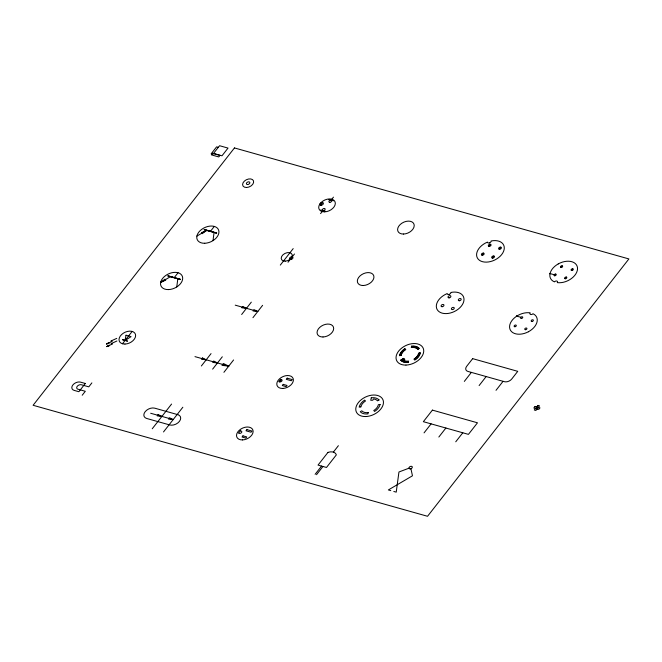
<?xml version="1.0" encoding="UTF-8"?>
<svg xmlns="http://www.w3.org/2000/svg" width="662" height="662" viewBox="0 0 662 662"><rect width="100%" height="100%" fill="white"/><g stroke="black" fill="none" stroke-linecap="round" stroke-linejoin="round"><path stroke-width="0.99" d="M176.754 286.952L177.813 278.826M212.998 240.629L214.058 232.503M408.322 362.42L408.586 361.104A9.384 6.19 -25.6 0 1 403.621 360.484L404.813 359.309L403.547 358.349L400.551 360.269M371.291 397.663L370.737 400.27L372.789 400.245L373.534 398.946A9.384 6.19 -25.6 0 1 377.497 400.833L379.02 399.873M82.212 395.239L85.307 391.283L77.835 389.182A3.169 2.094 -25.6 0 1 77.206 386.368A3.169 2.094 -25.6 0 1 81.169 384.705L88.782 386.848L91.877 382.893M122.487 343.768L132.152 331.422M174.205 277.668L178.053 272.744M210.45 231.344L214.298 226.421M320.656 205.162L322.675 202.589M152.243 428.769L171.574 404.06M201.372 365.97L211.037 353.616M241.647 314.5L251.312 302.145M280.307 265.09L293.192 248.614M320.573 213.619L322.99 210.533M331.041 200.238L333.458 197.144M288.036 262.235L294.474 254.001M163.514 431.938L182.844 407.229M212.643 369.139L222.308 356.793M252.942 317.677L262.607 305.323M223.913 372.317L233.578 359.963M279.612 381.875L281.424 379.574L280.58 379.334L278.776 381.635L279.612 381.875A1.638 1.084 -25.6 0 0 281.789 381.08A1.638 1.084 -25.6 0 0 281.416 379.566M481.969 255.16L483.566 253.116M488.895 246.314L490.492 244.27M315.112 474.315L321.558 466.081M333.367 452.105L338.381 445.692M316.519 474.712L322.965 466.478M492.263 258.056L493.869 256.012M499.189 249.21L500.786 247.166M424.052 432.874L431.103 423.862M464.327 381.403L471.369 372.392M554.458 275.715L555.741 274.076M560.913 267.473L562.187 265.834M438.84 437.036L445.89 428.024M479.114 385.565L486.165 376.554M565.075 278.702L566.358 277.064M571.521 270.46L572.804 268.822M455.746 441.794L462.796 432.783M496.02 390.323L503.07 381.312M537.221 408.942L538.405 407.428M206.594 230.409L202.241 233.661L201.521 232.676L206.594 230.409L196.912 236.086M160.667 282.409L165.02 279.157L165.74 280.134L160.667 282.409L170.349 276.733M401.693 360.401L403.547 359.209M401.892 360.567L403.754 359.367M402.107 360.724L403.663 359.714M106.541 343.983L108.924 342.568L109.164 343.123L106.541 343.983L112.192 341.402L110.902 341.038L116.769 338.373M106.706 346.615L109.081 345.192L109.321 345.754L106.706 346.615L112.358 344.033L111.067 343.669L116.934 341.004M409.017 468.175L398.946 471.998L396.224 492.147L393.816 491.469M399.831 355.362L400.849 355.196A9.748 6.43 -25.6 0 1 405.285 349.544L404.78 349.015M257.775 311.504L253.05 310.958L254.051 309.667L257.775 311.504L235.233 305.157M228.771 366.144L221.977 365.358L223.425 363.512L228.771 366.144L194.967 356.628M173.204 419.592L168.479 419.046L169.48 417.763L173.204 419.592L150.663 413.253M218.294 147.328L216.606 146.848L211.128 153.849L212.816 154.32L219.577 145.714L228.026 148.089L221.985 155.81L213.536 153.435M328.84 199.618L333.276 200.859M550.039 273.572L554.144 274.73M320.789 209.912L325.224 211.153M516.732 316.138L520.837 317.297M204.351 229.482L216.747 232.966M204.252 229.598L216.656 233.09M204.161 229.722L216.557 233.206M168.107 275.806L180.503 279.29M168.016 275.922L180.412 279.414M167.916 276.046L180.321 279.53M390.762 490.608L388.362 489.938L412.467 475.796L410.928 468.713M371.332 397.779A11.064 7.307 -25.6 0 1 379.012 399.972M411.425 346.962A10.112 6.678 -25.6 0 1 418.334 348.915M411.541 346.433A10.849 7.158 -25.6 0 1 418.947 348.526M411.483 346.714A10.46 6.901 -25.6 0 1 418.624 348.733M411.367 347.227A9.748 6.43 -25.6 0 1 418.028 349.114M419.989 353.012A10.518 6.943 -25.6 0 1 414.677 359.797M419.642 353.053A10.153 6.703 -25.6 0 1 414.52 359.607M419.303 353.103A9.789 6.463 -25.6 0 1 414.362 359.416M418.963 353.152A9.417 6.215 -25.6 0 1 414.205 359.234M408.454 362.354A11.064 7.307 -25.6 0 1 400.725 360.211M399.865 355.403A10.766 7.108 -25.6 0 1 404.788 349.097M516.443 316.262L517.27 316.022L516.443 316.262M549.75 273.696L550.577 273.472L549.758 273.646M126.02 335.22L125.01 340.541L131.059 336.635L126.02 335.22M407.8 361.709L407.742 361.965A10.402 6.86 -25.6 0 1 401.511 360.236L403.34 359.052L403.903 359.483L402.662 360.707A10.112 6.678 -25.6 0 0 407.8 361.709M408.189 361.411L408.032 362.197A10.766 7.108 -25.6 0 1 401.023 360.252L403.439 358.696L404.358 359.392L403.141 360.6A9.748 6.43 -25.6 0 0 408.189 361.411M411.574 346.185L411.317 347.5A9.384 6.19 -25.6 0 1 417.722 349.304L419.228 348.353A11.196 7.39 -25.6 0 0 411.574 346.185M368.204 412.592L367.94 413.891A11.196 7.39 -25.6 0 1 360.277 411.747L361.791 410.788A9.384 6.19 -25.6 0 0 368.204 412.592M212.576 153.311L211.368 154.858L218.766 156.935L219.974 155.396L212.576 153.311M234.456 147.932L33.1 405.285L427.544 516.286L628.9 258.933L234.456 147.932M85.315 383.48L78.877 391.714L74.136 390.381A5.859 3.864 -25.6 0 1 72.845 384.994A5.859 3.864 -25.6 0 1 80.574 382.148L85.315 383.48M122.52 339.697L127.435 341.079L122.52 339.697M158.185 414.577L157.175 415.868L161.909 416.415L158.185 414.577M202.481 357.96L201.471 359.251L206.205 359.797L202.481 357.96M242.755 306.489L241.746 307.78L246.479 308.327L242.755 306.489M213.785 361.138L212.775 362.428L217.508 362.975L213.785 361.138M240.306 430.805L238.502 433.105L239.338 433.345A1.638 1.084 -25.6 0 0 241.514 432.551A1.638 1.084 -25.6 0 0 241.142 431.036L240.306 430.805M246.909 429.63L245.999 430.797L251.072 432.228L251.982 431.061L246.909 429.63M287.176 378.159L286.265 379.326L291.346 380.758L292.256 379.591L287.176 378.159M242.954 435.853L242.044 437.019L245.842 438.095L246.752 436.928L242.954 435.853M283.22 384.382L282.31 385.549L286.108 386.625L287.027 385.458L283.22 384.382M327.963 452.394L318.033 465.088L326.482 467.471L336.346 454.868A8.002 5.279 -25.6 0 0 327.963 452.394M432.402 410.117L423.349 421.686L468.431 434.371L477.476 422.803L432.402 410.117M472.668 358.647L466.685 366.301A5.569 3.674 -25.6 0 0 467.91 371.423L504.411 381.693A5.569 3.674 -25.6 0 0 511.767 378.987L517.75 371.332L472.668 358.647M535.02 406.476L533.837 407.991L538.802 409.389L539.993 407.875L535.02 406.476M537.925 405.409L534.317 410.01L535.906 410.457L539.513 405.856L537.925 405.409M400.576 354.981L400.245 355.039A10.46 6.901 -25.6 0 1 404.656 349.404L404.813 349.569A10.112 6.678 -25.6 0 0 400.576 354.981M401.131 355.411L399.426 355.684A11.196 7.39 -25.6 0 1 404.912 348.642L405.765 349.528A9.384 6.19 -25.6 0 0 401.131 355.411M360.856 406.882L359.16 407.155A11.196 7.39 -25.6 0 1 364.638 400.113L365.49 400.998A9.384 6.19 -25.6 0 0 360.856 406.882M420.329 352.978L418.616 353.202A9.053 5.975 -25.6 0 1 414.048 359.044L414.867 359.979A11.064 7.307 -25.6 0 0 420.329 352.978M380.062 404.449L378.35 404.672A9.053 5.975 -25.6 0 1 373.773 410.514L374.601 411.45A11.064 7.307 -25.6 0 0 380.062 404.449M177.813 414.66L154.784 408.181A7.323 4.833 -25.6 0 0 145.127 411.739A7.323 4.833 -25.6 0 0 146.732 418.475L169.753 424.954A7.323 4.833 -25.6 0 0 179.419 421.388A7.323 4.833 -25.6 0 0 177.813 414.66M521.358 318.48A1.167 0.77 -25.6 0 0 522.74 317.172A1.167 0.77 -25.6 0 0 520.911 317.222A1.167 0.77 -25.6 0 0 521.358 318.48M531.967 321.467A1.167 0.77 -25.6 0 0 533.349 320.16A1.167 0.77 -25.6 0 0 531.52 320.209A1.167 0.77 -25.6 0 0 531.967 321.467M525.52 329.709A1.167 0.77 -25.6 0 0 526.902 328.402A1.167 0.77 -25.6 0 0 525.074 328.46A1.167 0.77 -25.6 0 0 525.52 329.709M514.904 326.73A1.167 0.77 -25.6 0 0 516.286 325.423A1.167 0.77 -25.6 0 0 514.457 325.472A1.167 0.77 -25.6 0 0 514.904 326.73M528.4 331.761A14.647 9.665 -25.6 0 0 532.968 313.705A1.796 1.183 -25.6 0 1 530.643 314.491A1.796 1.183 -25.6 0 1 530.245 312.886A14.647 9.665 -25.6 0 0 509.599 326.093A14.647 9.665 -25.6 0 0 528.4 331.761M554.847 275.748A1.167 0.77 -25.6 0 0 556.154 274.407A1.167 0.77 -25.6 0 0 554.301 274.54A1.167 0.77 -25.6 0 0 554.847 275.748M565.464 278.735A1.167 0.77 -25.6 0 0 566.771 277.386A1.167 0.77 -25.6 0 0 564.909 277.527A1.167 0.77 -25.6 0 0 565.464 278.735M571.91 270.493A1.167 0.77 -25.6 0 0 573.218 269.144A1.167 0.77 -25.6 0 0 571.364 269.277A1.167 0.77 -25.6 0 0 571.91 270.493M561.302 267.506A1.167 0.77 -25.6 0 0 562.601 266.157A1.167 0.77 -25.6 0 0 560.747 266.298A1.167 0.77 -25.6 0 0 561.302 267.506M558.24 263.923A14.647 9.665 -25.6 0 0 554.499 281.888A1.796 1.183 -25.6 0 1 556.816 281.036A1.796 1.183 -25.6 0 1 557.288 282.616A14.647 9.665 -25.6 0 0 577.529 268.971A14.647 9.665 -25.6 0 0 558.24 263.923M410.183 468.862A1.754 1.158 -25.6 0 0 412.269 466.884A1.754 1.158 -25.6 0 0 409.513 466.967A1.754 1.158 -25.6 0 0 410.183 468.862M365.697 416.547A14.647 9.665 -25.6 0 0 383.083 400.08A14.647 9.665 -25.6 0 0 360.078 400.717A14.647 9.665 -25.6 0 0 365.697 416.547M405.963 365.076A14.647 9.665 -25.6 0 0 423.357 348.609A14.647 9.665 -25.6 0 0 400.345 349.246A14.647 9.665 -25.6 0 0 405.963 365.076M459.337 300.755A1.523 1.001 -25.6 0 0 461.141 299.042A1.523 1.001 -25.6 0 0 458.749 299.116A1.523 1.001 -25.6 0 0 459.337 300.755M452.411 309.601A1.523 1.001 -25.6 0 0 454.223 307.896A1.523 1.001 -25.6 0 0 451.832 307.962A1.523 1.001 -25.6 0 0 452.411 309.601M442.117 306.705A1.523 1.001 -25.6 0 0 443.921 304.992A1.523 1.001 -25.6 0 0 441.529 305.058A1.523 1.001 -25.6 0 0 442.117 306.705M449.035 297.859A1.523 1.001 -25.6 0 0 450.847 296.146A1.523 1.001 -25.6 0 0 448.455 296.212A1.523 1.001 -25.6 0 0 449.035 297.859M449.175 294.35A1.928 1.274 -25.6 0 0 450.839 292.463A14.647 9.665 -25.6 0 1 462.415 304.586A14.647 9.665 -25.6 0 1 439.138 311.736A14.647 9.665 -25.6 0 1 447.206 293.58A1.928 1.274 -25.6 0 0 449.175 294.35M489.45 242.88A1.928 1.274 -25.6 0 0 491.105 240.993A14.647 9.665 -25.6 0 1 502.69 253.116A14.647 9.665 -25.6 0 1 479.412 260.265A14.647 9.665 -25.6 0 1 487.472 242.11A1.928 1.274 -25.6 0 0 489.45 242.88M499.678 249.251A1.456 0.96 -25.6 0 0 501.308 247.571A1.456 0.96 -25.6 0 0 498.983 247.737A1.456 0.96 -25.6 0 0 499.678 249.251M492.751 258.097A1.456 0.96 -25.6 0 0 494.382 256.417A1.456 0.96 -25.6 0 0 492.065 256.583A1.456 0.96 -25.6 0 0 492.751 258.097M482.457 255.201A1.456 0.96 -25.6 0 0 484.088 253.521A1.456 0.96 -25.6 0 0 481.771 253.687A1.456 0.96 -25.6 0 0 482.457 255.201M489.375 246.355A1.456 0.96 -25.6 0 0 491.005 244.675A1.456 0.96 -25.6 0 0 488.688 244.841A1.456 0.96 -25.6 0 0 489.375 246.355M242.466 439.924A8.788 5.801 -25.6 0 0 252.901 430.043A8.788 5.801 -25.6 0 0 239.098 430.424A8.788 5.801 -25.6 0 0 242.466 439.924M282.74 388.453A8.788 5.801 -25.6 0 0 293.175 378.573A8.788 5.801 -25.6 0 0 279.372 378.954A8.788 5.801 -25.6 0 0 282.74 388.453M323.006 336.983A8.788 5.801 -25.6 0 0 333.449 327.102A8.788 5.801 -25.6 0 0 319.638 327.483A8.788 5.801 -25.6 0 0 323.006 336.983M363.281 285.512A8.788 5.801 -25.6 0 0 373.716 275.632A8.788 5.801 -25.6 0 0 359.913 276.013A8.788 5.801 -25.6 0 0 363.281 285.512M403.555 234.042A8.788 5.801 -25.6 0 0 413.99 224.161A8.788 5.801 -25.6 0 0 400.179 224.542A8.788 5.801 -25.6 0 0 403.555 234.042M290.858 259.463A1.829 1.208 -25.6 0 0 292.91 257.344A1.829 1.208 -25.6 0 0 289.989 257.559A1.829 1.208 -25.6 0 0 290.858 259.463M285.173 261.159A5.859 3.864 -25.6 0 0 292.132 254.572A5.859 3.864 -25.6 0 0 282.931 254.829A5.859 3.864 -25.6 0 0 285.173 261.159M323.395 210.574A1.448 0.96 -25.6 0 0 325.116 208.944A1.448 0.96 -25.6 0 0 322.841 209.01A1.448 0.96 -25.6 0 0 323.395 210.574M329.858 202.315A1.448 0.96 -25.6 0 0 331.579 200.685A1.448 0.96 -25.6 0 0 329.304 200.751A1.448 0.96 -25.6 0 0 329.858 202.315M321.269 205.22A1.829 1.208 -25.6 0 0 323.321 203.102A1.829 1.208 -25.6 0 0 320.4 203.308A1.829 1.208 -25.6 0 0 321.269 205.22M324.661 211.84A8.788 5.801 -25.6 0 0 335.096 201.96A8.788 5.801 -25.6 0 0 321.293 202.34A8.788 5.801 -25.6 0 0 324.661 211.84M124.961 344.058A8.788 5.801 -25.6 0 0 135.396 334.169A8.788 5.801 -25.6 0 0 121.593 334.558A8.788 5.801 -25.6 0 0 124.961 344.058M168.471 289.592A11.717 7.729 -25.6 0 0 182.389 276.418A11.717 7.729 -25.6 0 0 163.977 276.923A11.717 7.729 -25.6 0 0 168.471 289.592M204.715 243.268A11.717 7.729 -25.6 0 0 218.634 230.086A11.717 7.729 -25.6 0 0 200.222 230.599A11.717 7.729 -25.6 0 0 204.715 243.268M247.638 184.524A1.829 1.208 -25.6 0 0 249.814 182.472A1.829 1.208 -25.6 0 0 246.934 182.547A1.829 1.208 -25.6 0 0 247.638 184.524M246.562 187.487A5.859 3.864 -25.6 0 0 253.513 180.9A5.859 3.864 -25.6 0 0 244.311 181.156A5.859 3.864 -25.6 0 0 246.562 187.487"/></g></svg>
